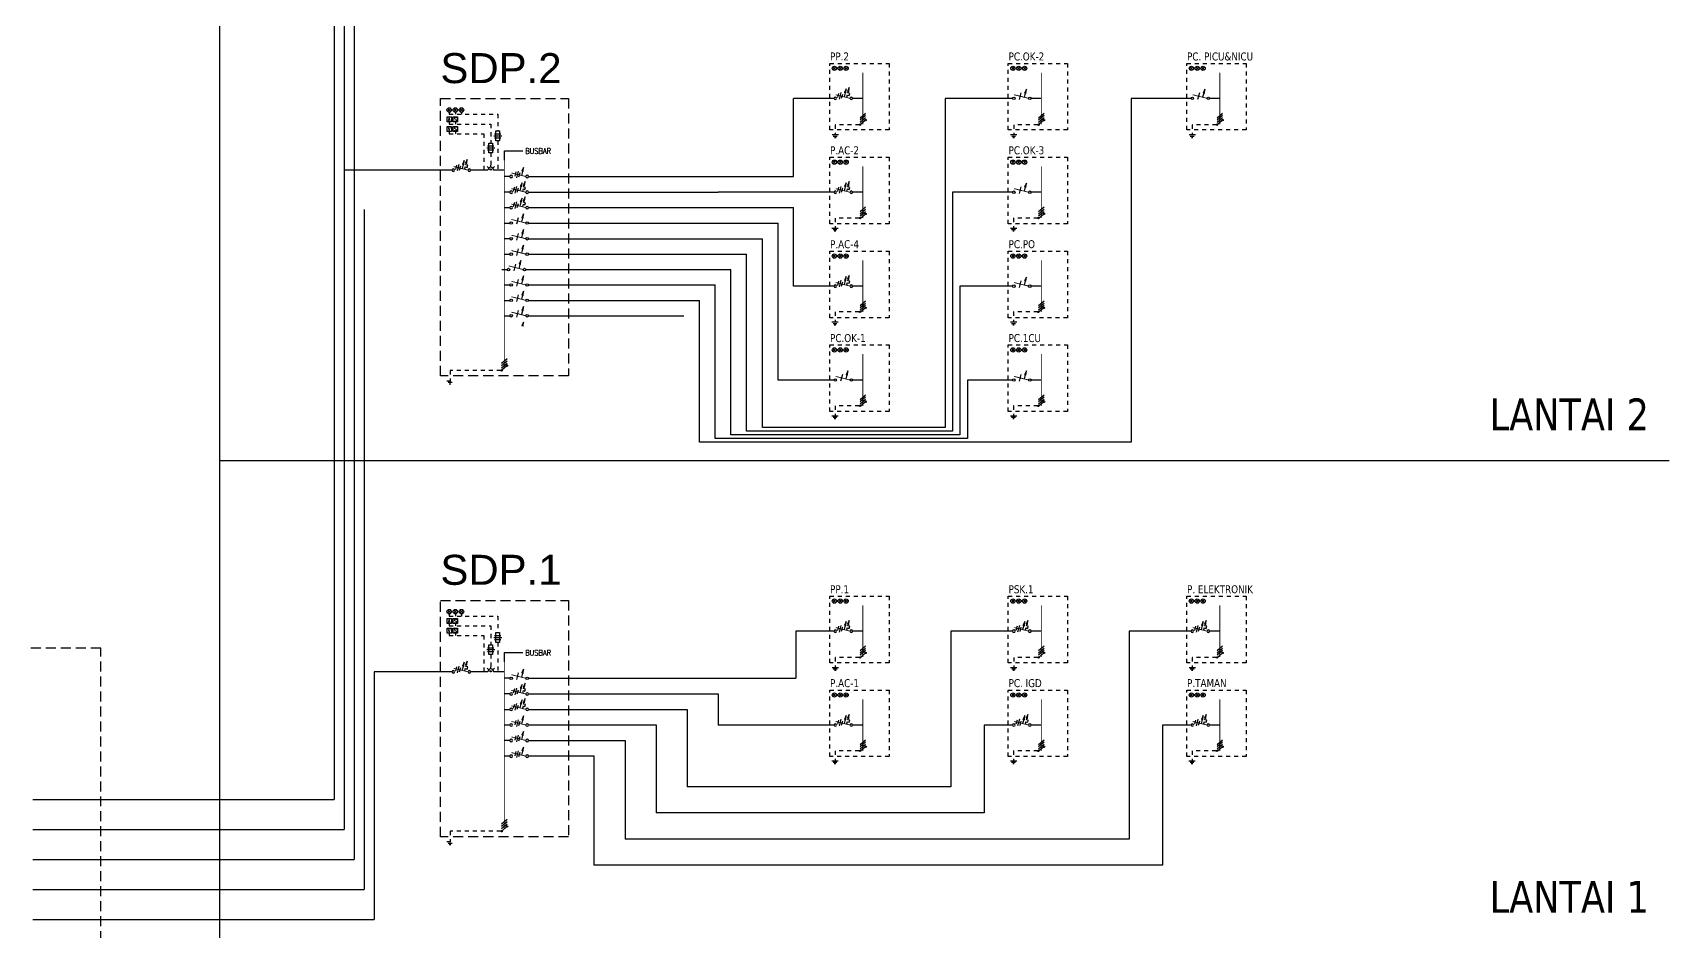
# Model space of a CAD drawing. Header units: inches. Extents: x 31310 to 32350, y 3900 to 5049.
# Drawn here: x 31863.37 to 31904.28, y 4189.61 to 4212.07 of the extents above; entities that cross this region are included whole.
import ezdxf

# ---------------------------------------------------------------- set-up
doc = ezdxf.new("R2010")
doc.units = ezdxf.units.IN
doc.header["$MEASUREMENT"] = 0
doc.linetypes.add('DASHDOT2', pattern=[0.5, 0.25, -0.125, 0, -0.125])
doc.linetypes.add('HIDDEN', pattern=[0.375, 0.25, -0.125])
doc.layers.add('-TXT', color=7, linetype='Continuous')
doc.layers.add('WIRING', color=4, linetype='Continuous')
doc.styles.add('ARIAL', font='arial.ttf')
doc.styles.add('dwi', font='romans.shx', dxfattribs={"width": 0.8, "height": 0.3})
doc.styles.add('DWI1', font='verdana.ttf', dxfattribs={"height": 0.6})

# ---------------------------------------------------------------- blocks, each defined once
blk = doc.blocks.new('_ClosedBlank')
at = {"color": 0, "linetype": 'ByBlock', "lineweight": -2}
for p, q in [((-1, 0.17), (0, 0)), ((-1, 0.17), (-1, -0.17)), ((0, 0), (-1, -0.17))]:
    blk.add_line(p, q, dxfattribs=at)
blk = doc.blocks.new('-MCCB')
at = {"layer": 'WIRING', "color": 7}
for p, q in [((0.136, 0.233), (0.229, 0.258)), ((0.163, 0.134), (0.136, 0.233)), ((0.256, 0.16), (0.163, 0.134)), ((0.229, 0.258), (0.211, 0.322)), ((0.49, 0.19), (0.546, -0.013)), ((0.563, 0.278), (0.651, -0.04)), ((0.672, 0.24), (0.727, 0.037))]:
    blk.add_line(p, q, dxfattribs=at)
at = {"layer": 'WIRING', "const_width": 0.04}
blk.add_lwpolyline([(0.121, 0), (0.813, 0.173)], dxfattribs=at)
at = {"layer": 'WIRING', "color": 7}
for points in [[(0.256, 0.16), (0.288, 0.044)], [(0.357, 0.266), (0.41, 0.074)]]:
    blk.add_lwpolyline(points, dxfattribs=at)
at = {"layer": 'WIRING'}
for centre in [(0.06, 0), (0.828, 0)]:
    blk.add_circle(centre, 0.0605, dxfattribs=at)
at = {"layer": 'WIRING', "color": 7, "xscale": 0.1999999999999972, "yscale": 0.1999999999999972, "zscale": 0.1999999999999972, "rotation": 105.3991931955513}
for p in [(0.158, 0.515), (0.304, 0.458)]:
    blk.add_blockref('_ClosedBlank', p, dxfattribs=at)
blk = doc.blocks.new('-MCB3PH')
at = {"layer": 'WIRING', "color": 7}
for p, q in [((0.414, 0.17), (0.47, -0.033)), ((0.487, 0.258), (0.575, -0.061)), ((0.595, 0.22), (0.651, 0.017))]:
    blk.add_line(p, q, dxfattribs=at)
at = {"layer": 'WIRING', "const_width": 0.04}
blk.add_lwpolyline([(0.121, 0), (0.813, 0.173)], dxfattribs=at)
at = {"layer": 'WIRING', "color": 7}
blk.add_lwpolyline([(0.281, 0.245), (0.334, 0.053)], dxfattribs=at)
at = {"layer": 'WIRING'}
for centre in [(0.06, 0), (0.828, 0)]:
    blk.add_circle(centre, 0.0605, dxfattribs=at)
at = {"layer": 'WIRING', "color": 7, "xscale": 0.1999999999999972, "yscale": 0.1999999999999972, "zscale": 0.1999999999999972, "rotation": 105.3991931955513}
blk.add_blockref('_ClosedBlank', (0.228, 0.438), dxfattribs=at)

msp = doc.modelspace()

# ---------------------------------------------------------------- linework, layer by layer
at = {"color": 8, "ltscale": 2}
for p, q in [((31868.038, 4235.06), (31868.038, 4180.626)), ((31868.038, 4201.375), (31904.277, 4201.375))]:
    msp.add_line(p, q, dxfattribs=at)
at = {"ltscale": 2}
for p, q in [((31874.915, 4209.544), (31875.074, 4209.544)), ((31874.721, 4209.194), (31874.92, 4209.194)), ((31874.741, 4209.242), (31874.9, 4209.242)), ((31874.741, 4209.146), (31874.9, 4209.146)), ((31874.895, 4209.496), (31875.094, 4209.496)), ((31874.915, 4209.448), (31875.074, 4209.448)), ((31874.895, 4196.951), (31875.094, 4196.951)), ((31874.915, 4196.999), (31875.074, 4196.999)), ((31874.915, 4196.903), (31875.074, 4196.903)), ((31874.721, 4196.648), (31874.92, 4196.648)), ((31874.741, 4196.697), (31874.9, 4196.697)), ((31874.741, 4196.6), (31874.9, 4196.6))]:
    msp.add_line(p, q, dxfattribs=at)
at = {"color": 5, "ltscale": 0.03}
for p, q in [((31874.815, 4208.638), (31874.815, 4208.638)), ((31874.815, 4196.093), (31874.815, 4196.093))]:
    msp.add_line(p, q, dxfattribs=at)
at = {"color": 7, "ltscale": 2, "elevation": 0}
for points in [[(31874.95, 4209.619), (31875.039, 4209.619), (31875.039, 4209.374), (31874.95, 4209.374)], [(31874.776, 4209.316), (31874.864, 4209.316), (31874.864, 4209.072), (31874.776, 4209.072)], [(31874.95, 4197.073), (31875.039, 4197.073), (31875.039, 4196.829), (31874.95, 4196.829)], [(31874.776, 4196.771), (31874.864, 4196.771), (31874.864, 4196.526), (31874.776, 4196.526)]]:
    msp.add_lwpolyline(points, close=True, dxfattribs=at)
at = {"ltscale": 2}
for centre in [(31874.82, 4208.653), (31874.82, 4196.107)]:
    msp.add_circle(centre, 0.0148, dxfattribs=at)
at = {"layer": 'WIRING', "ltscale": 2}
for p, q in [((31870.903, 4239.365), (31870.903, 4192.898)), ((31871.153, 4229.472), (31871.153, 4192.148)), ((31871.403, 4219.216), (31871.403, 4191.398)), ((31883.402, 4210.433), (31882.387, 4210.433)), ((31882.387, 4208.478), (31882.387, 4210.433)), ((31887.864, 4210.433), (31886.179, 4210.433)), ((31886.179, 4210.433), (31886.179, 4202.204)), ((31892.325, 4210.433), (31890.825, 4210.433)), ((31890.825, 4210.433), (31890.825, 4201.838)), ((31873.854, 4208.638), (31871.153, 4208.638)), ((31875.298, 4208.478), (31875.16, 4208.478)), ((31875.761, 4208.478), (31882.387, 4208.478)), ((31875.298, 4208.085), (31875.16, 4208.085)), ((31875.761, 4208.085), (31880.504, 4208.085)), ((31883.402, 4208.085), (31880.504, 4208.085)), ((31887.864, 4208.085), (31886.364, 4208.085)), ((31886.364, 4208.085), (31886.364, 4202.112)), ((31871.653, 4207.654), (31871.653, 4190.648)), ((31875.298, 4207.692), (31875.16, 4207.692)), ((31875.761, 4207.7), (31882.387, 4207.7)), ((31882.387, 4205.738), (31882.387, 4207.7)), ((31875.298, 4207.307), (31875.16, 4207.307)), ((31875.761, 4207.315), (31882.002, 4207.315)), ((31882.002, 4203.39), (31882.002, 4207.315)), ((31875.298, 4206.922), (31875.16, 4206.922)), ((31875.761, 4206.922), (31881.609, 4206.922)), ((31881.609, 4202.204), (31881.609, 4206.922)), ((31875.298, 4206.53), (31875.16, 4206.53)), ((31875.761, 4206.537), (31881.217, 4206.537)), ((31881.217, 4202.112), (31881.217, 4206.537)), ((31875.232, 4206.145), (31875.094, 4206.145)), ((31875.695, 4206.152), (31880.824, 4206.152)), ((31880.824, 4202.021), (31880.824, 4206.152)), ((31875.298, 4205.76), (31875.16, 4205.76)), ((31875.761, 4205.767), (31880.432, 4205.767)), ((31880.432, 4201.93), (31880.432, 4205.767)), ((31883.402, 4205.738), (31882.387, 4205.738)), ((31886.549, 4205.738), (31886.549, 4202.021)), ((31887.864, 4205.738), (31886.549, 4205.738)), ((31875.298, 4205.374), (31875.16, 4205.374)), ((31875.761, 4205.382), (31880.039, 4205.382)), ((31880.039, 4201.838), (31880.039, 4205.382)), ((31875.298, 4204.989), (31875.16, 4204.989)), ((31875.761, 4204.997), (31879.647, 4204.997)), ((31883.402, 4203.39), (31882.002, 4203.39)), ((31886.734, 4203.39), (31886.734, 4201.93)), ((31887.864, 4203.39), (31886.734, 4203.39)), ((31886.179, 4202.204), (31881.609, 4202.204)), ((31890.825, 4201.838), (31880.039, 4201.838)), ((31886.734, 4201.93), (31880.432, 4201.93)), ((31886.549, 4202.021), (31880.824, 4202.021)), ((31886.364, 4202.112), (31881.217, 4202.112)), ((31883.402, 4197.11), (31882.444, 4197.11)), ((31882.444, 4197.11), (31882.444, 4195.932)), ((31887.864, 4197.11), (31886.316, 4197.11)), ((31886.316, 4197.11), (31886.316, 4193.217)), ((31892.325, 4197.11), (31890.777, 4197.11)), ((31890.777, 4197.11), (31890.777, 4191.912)), ((31873.854, 4196.093), (31871.903, 4196.093)), ((31871.903, 4196.093), (31871.903, 4189.898)), ((31875.298, 4195.932), (31875.16, 4195.932)), ((31875.761, 4195.932), (31882.444, 4195.932)), ((31875.298, 4195.539), (31875.16, 4195.539)), ((31875.761, 4195.539), (31880.504, 4195.539)), ((31880.504, 4195.539), (31880.504, 4194.762)), ((31875.298, 4195.147), (31875.16, 4195.147)), ((31875.761, 4195.154), (31879.728, 4195.154)), ((31879.728, 4195.154), (31879.728, 4193.217)), ((31875.298, 4194.762), (31875.16, 4194.762)), ((31875.761, 4194.769), (31878.952, 4194.769)), ((31878.952, 4194.769), (31878.952, 4192.565)), ((31883.402, 4194.762), (31880.504, 4194.762)), ((31887.864, 4194.762), (31887.15, 4194.762)), ((31887.15, 4194.762), (31887.15, 4192.565)), ((31892.325, 4194.762), (31891.611, 4194.762)), ((31891.611, 4194.762), (31891.611, 4191.26)), ((31875.298, 4194.377), (31875.16, 4194.377)), ((31875.761, 4194.377), (31878.176, 4194.377)), ((31878.176, 4194.377), (31878.176, 4191.912)), ((31875.298, 4193.984), (31875.16, 4193.984)), ((31875.761, 4193.992), (31877.4, 4193.992)), ((31877.4, 4193.992), (31877.4, 4191.26)), ((31886.316, 4193.217), (31879.728, 4193.217)), ((31863.372, 4192.898), (31870.903, 4192.898)), ((31887.15, 4192.565), (31878.952, 4192.565)), ((31863.372, 4192.148), (31871.153, 4192.148)), ((31890.777, 4191.912), (31878.176, 4191.912)), ((31863.372, 4191.398), (31871.403, 4191.398)), ((31891.611, 4191.26), (31877.4, 4191.26)), ((31863.372, 4190.648), (31871.653, 4190.648)), ((31863.372, 4189.898), (31871.903, 4189.898))]:
    msp.add_line(p, q, dxfattribs=at)
at = {"layer": 'WIRING', "color": 8}
for p, q in [((31883.448, 4211.222), (31883.372, 4211.146)), ((31883.372, 4211.222), (31883.448, 4211.146)), ((31883.518, 4211.222), (31883.595, 4211.146)), ((31883.595, 4211.222), (31883.518, 4211.146)), ((31883.742, 4211.222), (31883.665, 4211.146)), ((31883.665, 4211.222), (31883.742, 4211.146)), ((31887.909, 4211.222), (31887.833, 4211.146)), ((31887.833, 4211.222), (31887.909, 4211.146)), ((31887.98, 4211.222), (31888.056, 4211.146)), ((31888.056, 4211.222), (31887.98, 4211.146)), ((31888.203, 4211.222), (31888.127, 4211.146)), ((31888.127, 4211.222), (31888.203, 4211.146)), ((31892.371, 4211.222), (31892.294, 4211.146)), ((31892.294, 4211.222), (31892.371, 4211.146)), ((31892.441, 4211.222), (31892.518, 4211.146)), ((31892.518, 4211.222), (31892.441, 4211.146)), ((31892.664, 4211.222), (31892.588, 4211.146)), ((31892.588, 4211.222), (31892.664, 4211.146)), ((31873.743, 4210.183), (31873.823, 4210.103)), ((31873.823, 4210.183), (31873.743, 4210.103)), ((31873.976, 4210.183), (31873.896, 4210.103)), ((31873.896, 4210.183), (31873.976, 4210.103)), ((31874.049, 4210.183), (31874.129, 4210.103)), ((31874.129, 4210.183), (31874.049, 4210.103)), ((31883.448, 4208.875), (31883.372, 4208.799)), ((31883.372, 4208.875), (31883.448, 4208.799)), ((31883.518, 4208.875), (31883.595, 4208.799)), ((31883.595, 4208.875), (31883.518, 4208.799)), ((31883.742, 4208.875), (31883.665, 4208.799)), ((31883.665, 4208.875), (31883.742, 4208.799)), ((31887.909, 4208.875), (31887.833, 4208.799)), ((31887.833, 4208.875), (31887.909, 4208.799)), ((31887.98, 4208.875), (31888.056, 4208.799)), ((31888.056, 4208.875), (31887.98, 4208.799)), ((31888.203, 4208.875), (31888.127, 4208.799)), ((31888.127, 4208.875), (31888.203, 4208.799)), ((31883.448, 4206.528), (31883.372, 4206.451)), ((31883.372, 4206.528), (31883.448, 4206.451)), ((31883.518, 4206.528), (31883.595, 4206.451)), ((31883.595, 4206.528), (31883.518, 4206.451)), ((31883.742, 4206.528), (31883.665, 4206.451)), ((31883.665, 4206.528), (31883.742, 4206.451)), ((31887.909, 4206.528), (31887.833, 4206.451)), ((31887.833, 4206.528), (31887.909, 4206.451)), ((31887.98, 4206.528), (31888.056, 4206.451)), ((31888.056, 4206.528), (31887.98, 4206.451)), ((31888.203, 4206.528), (31888.127, 4206.451)), ((31888.127, 4206.528), (31888.203, 4206.451)), ((31883.448, 4204.18), (31883.372, 4204.104)), ((31883.372, 4204.18), (31883.448, 4204.104)), ((31883.518, 4204.18), (31883.595, 4204.104)), ((31883.595, 4204.18), (31883.518, 4204.104)), ((31883.742, 4204.18), (31883.665, 4204.104)), ((31883.665, 4204.18), (31883.742, 4204.104)), ((31887.909, 4204.18), (31887.833, 4204.104)), ((31887.833, 4204.18), (31887.909, 4204.104)), ((31887.98, 4204.18), (31888.056, 4204.104)), ((31888.056, 4204.18), (31887.98, 4204.104)), ((31888.203, 4204.18), (31888.127, 4204.104)), ((31888.127, 4204.18), (31888.203, 4204.104)), ((31883.448, 4197.9), (31883.372, 4197.823)), ((31883.372, 4197.9), (31883.448, 4197.823)), ((31883.518, 4197.9), (31883.595, 4197.823)), ((31883.595, 4197.9), (31883.518, 4197.823)), ((31883.742, 4197.9), (31883.665, 4197.823)), ((31883.665, 4197.9), (31883.742, 4197.823)), ((31887.909, 4197.9), (31887.833, 4197.823)), ((31887.833, 4197.9), (31887.909, 4197.823)), ((31887.98, 4197.9), (31888.056, 4197.823)), ((31888.056, 4197.9), (31887.98, 4197.823)), ((31888.203, 4197.9), (31888.127, 4197.823)), ((31888.127, 4197.9), (31888.203, 4197.823)), ((31892.371, 4197.9), (31892.294, 4197.823)), ((31892.294, 4197.9), (31892.371, 4197.823)), ((31892.441, 4197.9), (31892.518, 4197.823)), ((31892.518, 4197.9), (31892.441, 4197.823)), ((31892.664, 4197.9), (31892.588, 4197.823)), ((31892.588, 4197.9), (31892.664, 4197.823)), ((31873.743, 4197.637), (31873.823, 4197.558)), ((31873.823, 4197.637), (31873.743, 4197.558)), ((31873.976, 4197.637), (31873.896, 4197.558)), ((31873.896, 4197.637), (31873.976, 4197.558)), ((31874.049, 4197.637), (31874.129, 4197.558)), ((31874.129, 4197.637), (31874.049, 4197.558)), ((31883.448, 4195.552), (31883.372, 4195.476)), ((31883.372, 4195.552), (31883.448, 4195.476)), ((31883.518, 4195.552), (31883.595, 4195.476)), ((31883.595, 4195.552), (31883.518, 4195.476)), ((31883.742, 4195.552), (31883.665, 4195.476)), ((31883.665, 4195.552), (31883.742, 4195.476)), ((31887.909, 4195.552), (31887.833, 4195.476)), ((31887.833, 4195.552), (31887.909, 4195.476)), ((31887.98, 4195.552), (31888.056, 4195.476)), ((31888.056, 4195.552), (31887.98, 4195.476)), ((31888.203, 4195.552), (31888.127, 4195.476)), ((31888.127, 4195.552), (31888.203, 4195.476)), ((31892.371, 4195.552), (31892.294, 4195.476)), ((31892.294, 4195.552), (31892.371, 4195.476)), ((31892.441, 4195.552), (31892.518, 4195.476)), ((31892.518, 4195.552), (31892.441, 4195.476)), ((31892.664, 4195.552), (31892.588, 4195.476)), ((31892.588, 4195.552), (31892.664, 4195.476))]:
    msp.add_line(p, q, dxfattribs=at)
at = {"layer": 'WIRING'}
for p, q in [((31884.121, 4210.433), (31883.847, 4210.433)), ((31888.583, 4210.433), (31888.308, 4210.433)), ((31893.044, 4210.433), (31892.769, 4210.433)), ((31874.769, 4208.69), (31874.728, 4208.731)), ((31874.82, 4208.711), (31874.82, 4208.765)), ((31874.872, 4208.69), (31874.913, 4208.731)), ((31874.748, 4208.638), (31874.317, 4208.638)), ((31875.16, 4208.638), (31874.893, 4208.638)), ((31884.121, 4208.085), (31883.847, 4208.085)), ((31888.583, 4208.085), (31888.308, 4208.085)), ((31884.121, 4205.738), (31883.847, 4205.738)), ((31888.583, 4205.738), (31888.308, 4205.738)), ((31884.121, 4203.39), (31883.847, 4203.39)), ((31888.583, 4203.39), (31888.308, 4203.39)), ((31884.121, 4197.11), (31883.847, 4197.11)), ((31888.583, 4197.11), (31888.308, 4197.11)), ((31893.044, 4197.11), (31892.769, 4197.11)), ((31874.748, 4196.093), (31874.317, 4196.093)), ((31874.769, 4196.144), (31874.728, 4196.185)), ((31874.82, 4196.165), (31874.82, 4196.22)), ((31874.872, 4196.144), (31874.913, 4196.185)), ((31875.16, 4196.093), (31874.893, 4196.093)), ((31884.121, 4194.762), (31883.847, 4194.762)), ((31888.583, 4194.762), (31888.308, 4194.762)), ((31893.044, 4194.762), (31892.769, 4194.762))]:
    msp.add_line(p, q, dxfattribs=at)
at = {"layer": 'WIRING', "color": 7}
for p, q in [((31888.073, 4210.567), (31888.027, 4210.401)), ((31892.534, 4210.567), (31892.489, 4210.401)), ((31888.073, 4208.219), (31888.027, 4208.053)), ((31875.507, 4207.449), (31875.462, 4207.283)), ((31875.507, 4207.057), (31875.462, 4206.89)), ((31875.441, 4206.286), (31875.396, 4206.12)), ((31875.507, 4206.672), (31875.462, 4206.505)), ((31875.507, 4205.901), (31875.462, 4205.735)), ((31888.073, 4205.872), (31888.027, 4205.706)), ((31875.507, 4205.516), (31875.462, 4205.35)), ((31875.507, 4205.131), (31875.462, 4204.965)), ((31883.612, 4203.524), (31883.566, 4203.358)), ((31888.073, 4203.524), (31888.027, 4203.358)), ((31875.507, 4196.066), (31875.462, 4195.9))]:
    msp.add_line(p, q, dxfattribs=at)
at = {"layer": 'WIRING', "color": 7, "linetype": 'HIDDEN', "ltscale": 0.02}
for p, q in [((31873.783, 4210.087), (31873.783, 4210.035)), ((31873.783, 4210.035), (31874.995, 4210.035)), ((31873.936, 4210.087), (31873.936, 4210.035)), ((31874.089, 4210.087), (31874.089, 4210.035)), ((31874.995, 4210.035), (31874.995, 4209.619)), ((31873.783, 4209.843), (31873.783, 4209.786)), ((31873.783, 4209.786), (31874.82, 4209.786)), ((31873.783, 4209.605), (31873.783, 4209.547)), ((31873.783, 4209.547), (31874.646, 4209.547)), ((31873.936, 4209.843), (31873.936, 4209.786)), ((31873.936, 4209.605), (31873.936, 4209.547)), ((31874.646, 4209.547), (31874.646, 4208.638)), ((31874.82, 4209.786), (31874.82, 4209.316)), ((31874.82, 4209.58), (31874.82, 4209.316)), ((31874.995, 4209.374), (31874.995, 4208.638)), ((31874.82, 4209.072), (31874.82, 4208.711)), ((31873.783, 4197.541), (31873.783, 4197.489)), ((31873.783, 4197.489), (31874.995, 4197.489)), ((31873.783, 4197.298), (31873.783, 4197.24)), ((31873.936, 4197.541), (31873.936, 4197.489)), ((31873.936, 4197.298), (31873.936, 4197.24)), ((31874.089, 4197.541), (31874.089, 4197.489)), ((31874.995, 4197.489), (31874.995, 4197.073)), ((31873.783, 4197.24), (31874.82, 4197.24)), ((31873.783, 4197.059), (31873.783, 4197.001)), ((31873.783, 4197.001), (31874.646, 4197.001)), ((31873.936, 4197.059), (31873.936, 4197.001)), ((31874.646, 4197.001), (31874.646, 4196.093)), ((31874.82, 4197.24), (31874.82, 4196.771)), ((31874.82, 4197.034), (31874.82, 4196.771)), ((31874.82, 4196.526), (31874.82, 4196.165)), ((31874.995, 4196.829), (31874.995, 4196.093))]:
    msp.add_line(p, q, dxfattribs=at)
at = {"layer": 'WIRING', "color": 7, "ltscale": 2}
for p, q in [((31884.188, 4210.056), (31884.054, 4209.941)), ((31884.188, 4210.001), (31884.054, 4209.886)), ((31888.65, 4210.056), (31888.515, 4209.941)), ((31888.65, 4210.001), (31888.515, 4209.886)), ((31893.111, 4210.056), (31892.977, 4209.941)), ((31893.111, 4210.001), (31892.977, 4209.886)), ((31884.188, 4209.946), (31884.054, 4209.83)), ((31884.175, 4209.879), (31884.067, 4209.787)), ((31888.65, 4209.946), (31888.515, 4209.83)), ((31888.636, 4209.879), (31888.529, 4209.787)), ((31893.111, 4209.946), (31892.977, 4209.83)), ((31893.098, 4209.879), (31892.99, 4209.787)), ((31875.16, 4208.891), (31875.16, 4209.119)), ((31875.16, 4209.119), (31875.619, 4209.119)), ((31884.188, 4207.709), (31884.054, 4207.593)), ((31884.188, 4207.653), (31884.054, 4207.538)), ((31884.188, 4207.598), (31884.054, 4207.483)), ((31884.175, 4207.532), (31884.067, 4207.439)), ((31888.65, 4207.709), (31888.515, 4207.593)), ((31888.65, 4207.653), (31888.515, 4207.538)), ((31888.65, 4207.598), (31888.515, 4207.483)), ((31888.636, 4207.532), (31888.529, 4207.439)), ((31884.188, 4205.361), (31884.054, 4205.246)), ((31884.188, 4205.306), (31884.054, 4205.191)), ((31884.188, 4205.251), (31884.054, 4205.136)), ((31884.175, 4205.184), (31884.067, 4205.092)), ((31888.65, 4205.361), (31888.515, 4205.246)), ((31888.65, 4205.306), (31888.515, 4205.191)), ((31888.65, 4205.251), (31888.515, 4205.136)), ((31888.636, 4205.184), (31888.529, 4205.092)), ((31875.23, 4203.922), (31875.09, 4203.802)), ((31875.23, 4203.865), (31875.09, 4203.744)), ((31875.23, 4203.807), (31875.09, 4203.687)), ((31875.216, 4203.738), (31875.104, 4203.641)), ((31884.188, 4203.014), (31884.054, 4202.898)), ((31888.65, 4203.014), (31888.515, 4202.898)), ((31884.188, 4202.958), (31884.054, 4202.843)), ((31884.188, 4202.903), (31884.054, 4202.788)), ((31884.175, 4202.837), (31884.067, 4202.744)), ((31888.65, 4202.958), (31888.515, 4202.843)), ((31888.65, 4202.903), (31888.515, 4202.788)), ((31888.636, 4202.837), (31888.529, 4202.744)), ((31875.16, 4196.346), (31875.16, 4196.573)), ((31875.16, 4196.573), (31875.619, 4196.573)), ((31884.188, 4196.733), (31884.054, 4196.618)), ((31884.188, 4196.678), (31884.054, 4196.563)), ((31884.188, 4196.623), (31884.054, 4196.508)), ((31884.175, 4196.556), (31884.067, 4196.464)), ((31888.65, 4196.733), (31888.515, 4196.618)), ((31888.65, 4196.678), (31888.515, 4196.563)), ((31888.65, 4196.623), (31888.515, 4196.508)), ((31888.636, 4196.556), (31888.529, 4196.464)), ((31893.111, 4196.733), (31892.977, 4196.618)), ((31893.111, 4196.678), (31892.977, 4196.563)), ((31893.111, 4196.623), (31892.977, 4196.508)), ((31893.098, 4196.556), (31892.99, 4196.464)), ((31884.188, 4194.386), (31884.054, 4194.271)), ((31884.188, 4194.331), (31884.054, 4194.215)), ((31884.188, 4194.275), (31884.054, 4194.16)), ((31884.175, 4194.209), (31884.067, 4194.116)), ((31888.65, 4194.386), (31888.515, 4194.271)), ((31888.65, 4194.331), (31888.515, 4194.215)), ((31888.65, 4194.275), (31888.515, 4194.16)), ((31888.636, 4194.209), (31888.529, 4194.116)), ((31893.111, 4194.386), (31892.977, 4194.271)), ((31893.111, 4194.331), (31892.977, 4194.215)), ((31893.111, 4194.275), (31892.977, 4194.16)), ((31893.098, 4194.209), (31892.99, 4194.116)), ((31875.23, 4192.401), (31875.09, 4192.281)), ((31875.23, 4192.343), (31875.09, 4192.223)), ((31875.23, 4192.286), (31875.09, 4192.166)), ((31875.216, 4192.216), (31875.104, 4192.12))]:
    msp.add_line(p, q, dxfattribs=at)
at = {"layer": 'WIRING', "color": 7, "linetype": 'DASHDOT2', "ltscale": 0.03}
for p, q in [((31884.036, 4209.775), (31883.43, 4209.775)), ((31883.43, 4209.775), (31883.43, 4209.526)), ((31888.498, 4209.775), (31887.892, 4209.775)), ((31887.892, 4209.775), (31887.892, 4209.526)), ((31892.959, 4209.775), (31892.353, 4209.775)), ((31892.353, 4209.775), (31892.353, 4209.526)), ((31884.032, 4207.439), (31883.426, 4207.439)), ((31883.426, 4207.439), (31883.426, 4207.19)), ((31888.494, 4207.439), (31887.887, 4207.439)), ((31887.887, 4207.439), (31887.887, 4207.19)), ((31884.032, 4205.092), (31883.426, 4205.092)), ((31883.426, 4205.092), (31883.426, 4204.842)), ((31888.494, 4205.092), (31887.887, 4205.092)), ((31887.887, 4205.092), (31887.887, 4204.842)), ((31873.804, 4203.629), (31873.804, 4203.37)), ((31875.072, 4203.629), (31873.804, 4203.629)), ((31873.722, 4203.37), (31873.887, 4203.37)), ((31873.755, 4203.333), (31873.854, 4203.333)), ((31873.784, 4203.297), (31873.825, 4203.297)), ((31884.032, 4202.744), (31883.426, 4202.744)), ((31883.426, 4202.744), (31883.426, 4202.495)), ((31888.494, 4202.744), (31887.887, 4202.744)), ((31887.887, 4202.744), (31887.887, 4202.495)), ((31884.036, 4196.453), (31883.43, 4196.453)), ((31883.43, 4196.453), (31883.43, 4196.203)), ((31888.498, 4196.453), (31887.892, 4196.453)), ((31887.892, 4196.453), (31887.892, 4196.203)), ((31892.959, 4196.453), (31892.353, 4196.453)), ((31892.353, 4196.453), (31892.353, 4196.203)), ((31884.032, 4194.116), (31883.426, 4194.116)), ((31883.426, 4194.116), (31883.426, 4193.867)), ((31888.494, 4194.116), (31887.887, 4194.116)), ((31887.887, 4194.116), (31887.887, 4193.867)), ((31892.955, 4194.116), (31892.349, 4194.116)), ((31892.349, 4194.116), (31892.349, 4193.867)), ((31873.804, 4192.108), (31873.804, 4191.848)), ((31875.072, 4192.108), (31873.804, 4192.108)), ((31873.722, 4191.848), (31873.887, 4191.848)), ((31873.755, 4191.812), (31873.854, 4191.812)), ((31873.784, 4191.775), (31873.825, 4191.775))]:
    msp.add_line(p, q, dxfattribs=at)
at = {"layer": 'WIRING', "color": 7, "linetype": 'DASHDOT2', "ltscale": 3}
for p, q in [((31883.351, 4209.526), (31883.509, 4209.526)), ((31883.383, 4209.491), (31883.478, 4209.491)), ((31883.41, 4209.456), (31883.45, 4209.456)), ((31887.813, 4209.526), (31887.971, 4209.526)), ((31887.844, 4209.491), (31887.939, 4209.491)), ((31887.872, 4209.456), (31887.911, 4209.456)), ((31892.274, 4209.526), (31892.432, 4209.526)), ((31892.305, 4209.491), (31892.401, 4209.491)), ((31892.333, 4209.456), (31892.373, 4209.456)), ((31883.347, 4207.19), (31883.505, 4207.19)), ((31883.378, 4207.155), (31883.474, 4207.155)), ((31883.406, 4207.12), (31883.446, 4207.12)), ((31887.809, 4207.19), (31887.966, 4207.19)), ((31887.84, 4207.155), (31887.935, 4207.155)), ((31887.868, 4207.12), (31887.907, 4207.12)), ((31883.347, 4204.842), (31883.505, 4204.842)), ((31883.378, 4204.807), (31883.474, 4204.807)), ((31883.406, 4204.772), (31883.446, 4204.772)), ((31887.809, 4204.842), (31887.966, 4204.842)), ((31887.84, 4204.807), (31887.935, 4204.807)), ((31887.868, 4204.772), (31887.907, 4204.772)), ((31883.347, 4202.495), (31883.505, 4202.495)), ((31883.378, 4202.46), (31883.474, 4202.46)), ((31883.406, 4202.425), (31883.446, 4202.425)), ((31887.809, 4202.495), (31887.966, 4202.495)), ((31887.84, 4202.46), (31887.935, 4202.46)), ((31887.868, 4202.425), (31887.907, 4202.425)), ((31883.351, 4196.203), (31883.509, 4196.203)), ((31883.383, 4196.168), (31883.478, 4196.168)), ((31883.41, 4196.133), (31883.45, 4196.133)), ((31887.813, 4196.203), (31887.971, 4196.203)), ((31887.844, 4196.168), (31887.939, 4196.168)), ((31887.872, 4196.133), (31887.911, 4196.133)), ((31892.274, 4196.203), (31892.432, 4196.203)), ((31892.305, 4196.168), (31892.401, 4196.168)), ((31892.333, 4196.133), (31892.373, 4196.133)), ((31883.347, 4193.867), (31883.505, 4193.867)), ((31883.378, 4193.832), (31883.474, 4193.832)), ((31883.406, 4193.797), (31883.446, 4193.797)), ((31887.809, 4193.867), (31887.966, 4193.867)), ((31887.84, 4193.832), (31887.935, 4193.832)), ((31887.868, 4193.797), (31887.907, 4193.797)), ((31892.27, 4193.867), (31892.428, 4193.867)), ((31892.301, 4193.832), (31892.396, 4193.832)), ((31892.329, 4193.797), (31892.369, 4193.797))]:
    msp.add_line(p, q, dxfattribs=at)
at = {"layer": 'WIRING', "color": 7, "linetype": 'HIDDEN', "ltscale": 0.05, "elevation": 0}
for points in [[(31883.292, 4211.308), (31884.778, 4211.308), (31884.778, 4209.644), (31883.292, 4209.644)], [(31887.754, 4211.308), (31889.239, 4211.308), (31889.239, 4209.644), (31887.754, 4209.644)], [(31892.215, 4211.308), (31893.701, 4211.308), (31893.701, 4209.644), (31892.215, 4209.644)], [(31883.292, 4208.961), (31884.778, 4208.961), (31884.778, 4207.296), (31883.292, 4207.296)], [(31887.754, 4208.961), (31889.239, 4208.961), (31889.239, 4207.296), (31887.754, 4207.296)], [(31883.292, 4206.613), (31884.778, 4206.613), (31884.778, 4204.949), (31883.292, 4204.949)], [(31887.754, 4206.613), (31889.239, 4206.613), (31889.239, 4204.949), (31887.754, 4204.949)], [(31883.292, 4204.266), (31884.778, 4204.266), (31884.778, 4202.601), (31883.292, 4202.601)], [(31887.754, 4204.266), (31889.239, 4204.266), (31889.239, 4202.601), (31887.754, 4202.601)], [(31883.292, 4197.985), (31884.778, 4197.985), (31884.778, 4196.321), (31883.292, 4196.321)], [(31887.754, 4197.985), (31889.239, 4197.985), (31889.239, 4196.321), (31887.754, 4196.321)], [(31892.215, 4197.985), (31893.701, 4197.985), (31893.701, 4196.321), (31892.215, 4196.321)], [(31883.292, 4195.638), (31884.778, 4195.638), (31884.778, 4193.974), (31883.292, 4193.974)], [(31887.754, 4195.638), (31889.239, 4195.638), (31889.239, 4193.974), (31887.754, 4193.974)], [(31892.215, 4195.638), (31893.701, 4195.638), (31893.701, 4193.974), (31892.215, 4193.974)]]:
    msp.add_lwpolyline(points, close=True, dxfattribs=at)
at = {"layer": 'WIRING', "elevation": 0}
for points, const_width in [([(31884.121, 4211.079), (31884.121, 4209.786)], 0.02), ([(31888.583, 4211.079), (31888.583, 4209.786)], 0.02), ([(31893.044, 4211.079), (31893.044, 4209.786)], 0.02), ([(31888.264, 4210.433), (31887.903, 4210.523)], 0.0208), ([(31892.725, 4210.433), (31892.365, 4210.523)], 0.0208), ([(31875.16, 4208.891), (31875.16, 4203.689)], 0.0208), ([(31884.121, 4208.732), (31884.121, 4207.438)], 0.02), ([(31888.583, 4208.732), (31888.583, 4207.438)], 0.02), ([(31888.264, 4208.085), (31887.903, 4208.175)], 0.0208), ([(31875.698, 4207.315), (31875.338, 4207.405)], 0.0208), ([(31875.698, 4206.922), (31875.338, 4207.012)], 0.0208), ([(31875.698, 4206.537), (31875.338, 4206.627)], 0.0208), ([(31884.121, 4206.384), (31884.121, 4205.091)], 0.02), ([(31888.583, 4206.384), (31888.583, 4205.091)], 0.02), ([(31875.632, 4206.152), (31875.271, 4206.242)], 0.0208), ([(31875.698, 4205.767), (31875.338, 4205.857)], 0.0208), ([(31875.698, 4205.382), (31875.338, 4205.472)], 0.0208), ([(31888.264, 4205.738), (31887.903, 4205.828)], 0.0208), ([(31875.698, 4204.997), (31875.338, 4205.087)], 0.0208), ([(31884.121, 4204.037), (31884.121, 4202.743)], 0.02), ([(31888.583, 4204.037), (31888.583, 4202.743)], 0.02), ([(31883.802, 4203.39), (31883.442, 4203.48)], 0.0208), ([(31888.264, 4203.39), (31887.903, 4203.48)], 0.0208), ([(31884.121, 4197.757), (31884.121, 4196.463)], 0.02), ([(31888.583, 4197.757), (31888.583, 4196.463)], 0.02), ([(31893.044, 4197.757), (31893.044, 4196.463)], 0.02), ([(31875.16, 4196.346), (31875.16, 4192.168)], 0.0208), ([(31875.698, 4195.932), (31875.338, 4196.022)], 0.0208), ([(31884.121, 4195.409), (31884.121, 4194.115)], 0.02), ([(31888.583, 4195.409), (31888.583, 4194.115)], 0.02), ([(31893.044, 4195.409), (31893.044, 4194.115)], 0.02)]:
    msp.add_lwpolyline(points, dxfattribs=dict(at, const_width=const_width))
at = {"layer": 'WIRING', "color": 7, "linetype": 'HIDDEN', "elevation": 0}
for points in [[(31873.561, 4210.426), (31876.76, 4210.426), (31876.76, 4203.492), (31873.561, 4203.492)], [(31873.561, 4197.88), (31876.76, 4197.88), (31876.76, 4191.971), (31873.561, 4191.971)], [(31865.074, 4196.686), (31858.268, 4196.686), (31858.268, 4181.105), (31865.074, 4181.105)]]:
    msp.add_lwpolyline(points, close=True, dxfattribs=at)
at = {"layer": 'WIRING', "color": 7, "elevation": 0}
for points in [[(31888.18, 4210.56), (31888.153, 4210.46)], [(31892.642, 4210.56), (31892.614, 4210.46)], [(31888.18, 4208.213), (31888.153, 4208.113)], [(31875.615, 4207.442), (31875.587, 4207.343)], [(31875.615, 4207.05), (31875.587, 4206.95)], [(31875.549, 4206.28), (31875.521, 4206.18)], [(31875.615, 4206.665), (31875.587, 4206.565)], [(31875.615, 4205.895), (31875.587, 4205.795)], [(31888.18, 4205.865), (31888.153, 4205.765)], [(31875.615, 4205.51), (31875.587, 4205.41)], [(31875.615, 4205.124), (31875.587, 4205.025)], [(31883.719, 4203.518), (31883.692, 4203.418)], [(31888.18, 4203.518), (31888.153, 4203.418)], [(31875.615, 4196.06), (31875.587, 4195.96)]]:
    msp.add_lwpolyline(points, dxfattribs=at)
for points in [[(31873.728, 4209.969), (31873.838, 4209.969), (31873.838, 4209.843), (31873.728, 4209.843)], [(31873.881, 4209.969), (31873.991, 4209.969), (31873.991, 4209.843), (31873.881, 4209.843)], [(31873.728, 4209.73), (31873.838, 4209.73), (31873.838, 4209.605), (31873.728, 4209.605)], [(31873.881, 4209.73), (31873.991, 4209.73), (31873.991, 4209.605), (31873.881, 4209.605)], [(31873.728, 4197.423), (31873.838, 4197.423), (31873.838, 4197.298), (31873.728, 4197.298)], [(31873.881, 4197.423), (31873.991, 4197.423), (31873.991, 4197.298), (31873.881, 4197.298)], [(31873.728, 4197.185), (31873.838, 4197.185), (31873.838, 4197.059), (31873.728, 4197.059)], [(31873.881, 4197.185), (31873.991, 4197.185), (31873.991, 4197.059), (31873.881, 4197.059)]]:
    msp.add_lwpolyline(points, close=True, dxfattribs=at)
at = {"layer": 'WIRING', "color": 7}
for centre, radius in [((31883.41, 4211.184), 0.0539), ((31883.557, 4211.184), 0.0539), ((31883.703, 4211.184), 0.0539), ((31887.871, 4211.184), 0.0539), ((31888.018, 4211.184), 0.0539), ((31888.165, 4211.184), 0.0539), ((31892.333, 4211.184), 0.0539), ((31892.479, 4211.184), 0.0539), ((31892.626, 4211.184), 0.0539), ((31873.783, 4210.143), 0.0562), ((31873.936, 4210.143), 0.0562), ((31874.089, 4210.143), 0.0562), ((31883.41, 4208.837), 0.0539), ((31883.557, 4208.837), 0.0539), ((31883.703, 4208.837), 0.0539), ((31887.871, 4208.837), 0.0539), ((31888.018, 4208.837), 0.0539), ((31888.165, 4208.837), 0.0539), ((31883.41, 4206.489), 0.0539), ((31883.557, 4206.489), 0.0539), ((31883.703, 4206.489), 0.0539), ((31887.871, 4206.489), 0.0539), ((31888.018, 4206.489), 0.0539), ((31888.165, 4206.489), 0.0539), ((31883.41, 4204.142), 0.0539), ((31883.557, 4204.142), 0.0539), ((31883.703, 4204.142), 0.0539), ((31887.871, 4204.142), 0.0539), ((31888.018, 4204.142), 0.0539), ((31888.165, 4204.142), 0.0539), ((31883.41, 4197.862), 0.0539), ((31883.557, 4197.862), 0.0539), ((31883.703, 4197.862), 0.0539), ((31887.871, 4197.862), 0.0539), ((31888.018, 4197.862), 0.0539), ((31888.165, 4197.862), 0.0539), ((31892.333, 4197.862), 0.0539), ((31892.479, 4197.862), 0.0539), ((31892.626, 4197.862), 0.0539), ((31873.783, 4197.597), 0.0562), ((31873.936, 4197.597), 0.0562), ((31874.089, 4197.597), 0.0562), ((31883.41, 4195.514), 0.0539), ((31883.557, 4195.514), 0.0539), ((31883.703, 4195.514), 0.0539), ((31887.871, 4195.514), 0.0539), ((31888.018, 4195.514), 0.0539), ((31888.165, 4195.514), 0.0539), ((31892.333, 4195.514), 0.0539), ((31892.479, 4195.514), 0.0539), ((31892.626, 4195.514), 0.0539)]:
    msp.add_circle(centre, radius, dxfattribs=at)
at = {"layer": 'WIRING'}
for centre in [(31887.895, 4210.433), (31888.295, 4210.433), (31892.357, 4210.433), (31892.757, 4210.433), (31887.895, 4208.085), (31888.295, 4208.085), (31875.33, 4207.315), (31875.73, 4207.315), (31875.33, 4206.922), (31875.73, 4206.922), (31875.33, 4206.537), (31875.73, 4206.537), (31875.264, 4206.152), (31875.663, 4206.152), (31875.33, 4205.767), (31875.73, 4205.767), (31887.895, 4205.738), (31888.295, 4205.738), (31875.33, 4205.382), (31875.73, 4205.382), (31875.33, 4204.997), (31875.73, 4204.997), (31883.434, 4203.39), (31883.834, 4203.39), (31887.895, 4203.39), (31888.295, 4203.39), (31875.33, 4195.932), (31875.73, 4195.932)]:
    msp.add_circle(centre, 0.0315, dxfattribs=at)
at = {"layer": 'WIRING', "color": 7, "ltscale": 2}
for centre, radius in [((31884.054, 4209.775), 0.0175), ((31884.188, 4209.89), 0.0175), ((31888.515, 4209.775), 0.0175), ((31888.65, 4209.89), 0.0175), ((31892.977, 4209.775), 0.0175), ((31893.111, 4209.89), 0.0175), ((31884.188, 4207.543), 0.0175), ((31888.65, 4207.543), 0.0175), ((31884.05, 4207.439), 0.0175), ((31888.511, 4207.439), 0.0175), ((31884.05, 4205.092), 0.0175), ((31884.188, 4205.195), 0.0175), ((31888.511, 4205.092), 0.0175), ((31888.65, 4205.195), 0.0175), ((31875.09, 4203.629), 0.0182), ((31875.23, 4203.749), 0.0182), ((31884.05, 4202.744), 0.0175), ((31884.188, 4202.848), 0.0175), ((31888.511, 4202.744), 0.0175), ((31888.65, 4202.848), 0.0175), ((31884.054, 4196.453), 0.0175), ((31884.188, 4196.568), 0.0175), ((31888.515, 4196.453), 0.0175), ((31888.65, 4196.568), 0.0175), ((31892.977, 4196.453), 0.0175), ((31893.111, 4196.568), 0.0175), ((31884.05, 4194.116), 0.0175), ((31884.188, 4194.22), 0.0175), ((31888.511, 4194.116), 0.0175), ((31888.65, 4194.22), 0.0175), ((31892.973, 4194.116), 0.0175), ((31893.111, 4194.22), 0.0175), ((31875.09, 4192.108), 0.0182), ((31875.23, 4192.228), 0.0182)]:
    msp.add_circle(centre, radius, dxfattribs=at)
at = {"layer": 'WIRING'}
for centre in [(31874.82, 4208.638), (31874.82, 4196.093)]:
    msp.add_arc(centre, 0.0726, 0, 180, dxfattribs=at)

# ---------------------------------------------------------------- block references
at = {"layer": 'WIRING', "xscale": -0.5210820895517827, "yscale": 0.5210820895517827, "zscale": 0.5210820895522393}
for p in [(31883.865, 4210.433), (31874.317, 4208.638), (31875.761, 4208.085), (31883.865, 4208.085), (31875.761, 4207.7), (31883.865, 4205.738), (31883.865, 4197.11), (31888.327, 4197.11), (31892.788, 4197.11), (31874.317, 4196.093), (31875.761, 4195.539), (31875.761, 4195.154), (31883.865, 4194.762), (31888.327, 4194.762), (31892.788, 4194.762)]:
    msp.add_blockref('-MCCB', p, dxfattribs=at)
at = {"layer": 'WIRING', "color": 7, "extrusion": (0, 0, -1), "xscale": 0.1042164179098697, "yscale": 0.1042164179098697, "zscale": -0.1042164179104478, "rotation": 105.3991931941343}
for p in [(-31888.208, 4210.661), (-31892.67, 4210.661), (-31888.208, 4208.313), (-31875.642, 4207.543), (-31875.642, 4207.15), (-31875.642, 4206.765), (-31875.576, 4206.38), (-31875.642, 4205.995), (-31888.208, 4205.966), (-31875.642, 4205.61), (-31875.642, 4205.225), (-31875.642, 4204.84), (-31883.747, 4203.618), (-31888.208, 4203.618), (-31875.642, 4196.16)]:
    msp.add_blockref('_ClosedBlank', p, dxfattribs=at)
at = {"layer": 'WIRING', "ltscale": 2, "xscale": -0.5210820895517827, "yscale": 0.5210820895517827, "zscale": 0.5210820895522393}
for p in [(31875.761, 4208.478), (31875.761, 4194.762), (31875.761, 4194.377), (31875.761, 4193.984)]:
    msp.add_blockref('-MCB3PH', p, dxfattribs=at)

# ---------------------------------------------------------------- texts
at = {"layer": '-TXT', "style": 'DWI1', "width": 0.8}
for s, height, p in [('PP.2', 0.2, (31883.301, 4211.381)), ('PC.OK-2', 0.2, (31887.763, 4211.381)), ('PC. PICU&NICU', 0.2, (31892.224, 4211.381)), ('P.AC-2', 0.2, (31883.301, 4209.034)), ('PC.OK-3', 0.2, (31887.763, 4209.034)), ('P.AC-4', 0.2, (31883.301, 4206.686)), ('PC.PO', 0.2, (31887.763, 4206.686)), ('PC.OK-1', 0.2, (31883.301, 4204.339)), ('PC.1CU', 0.2, (31887.763, 4204.339)), ('LANTAI 2', 0.8, (31899.788, 4202.129)), ('PP.1', 0.2, (31883.301, 4198.058)), ('PSK.1', 0.2, (31887.763, 4198.058)), ('P. ELEKTRONIK', 0.2, (31892.224, 4198.058)), ('P.AC-1', 0.2, (31883.301, 4195.711)), ('PC. IGD', 0.2, (31887.763, 4195.711)), ('P.TAMAN', 0.2, (31892.224, 4195.711)), ('LANTAI 1', 0.8, (31899.788, 4190.067))]:
    msp.add_text(s, height=height, dxfattribs=at).set_placement(p)
at = {"layer": '-TXT', "style": 'ARIAL'}
for s, p in [('SDP.2', (31873.563, 4210.814)), ('SDP.1', (31873.563, 4198.269))]:
    msp.add_text(s, height=0.75, dxfattribs=at).set_placement(p)
at = {"layer": '-TXT', "color": 8, "ltscale": 2, "style": 'dwi', "width": 0.8}
for s, p in [('A', (31873.749, 4209.863)), ('S', (31873.902, 4209.862)), ('V', (31873.749, 4209.624)), ('S', (31873.902, 4209.623)), ('A', (31873.749, 4197.317)), ('S', (31873.902, 4197.316)), ('V', (31873.749, 4197.079)), ('S', (31873.902, 4197.077))]:
    msp.add_text(s, height=0.0912, dxfattribs=at).set_placement(p)
at = {"color": 0, "style": 'dwi', "width": 0.8}
for p in [(31875.683, 4209.047), (31875.683, 4196.501)]:
    msp.add_text('BUSBAR', height=0.1375, dxfattribs=at).set_placement(p)

doc.saveas('drawing.dxf')
